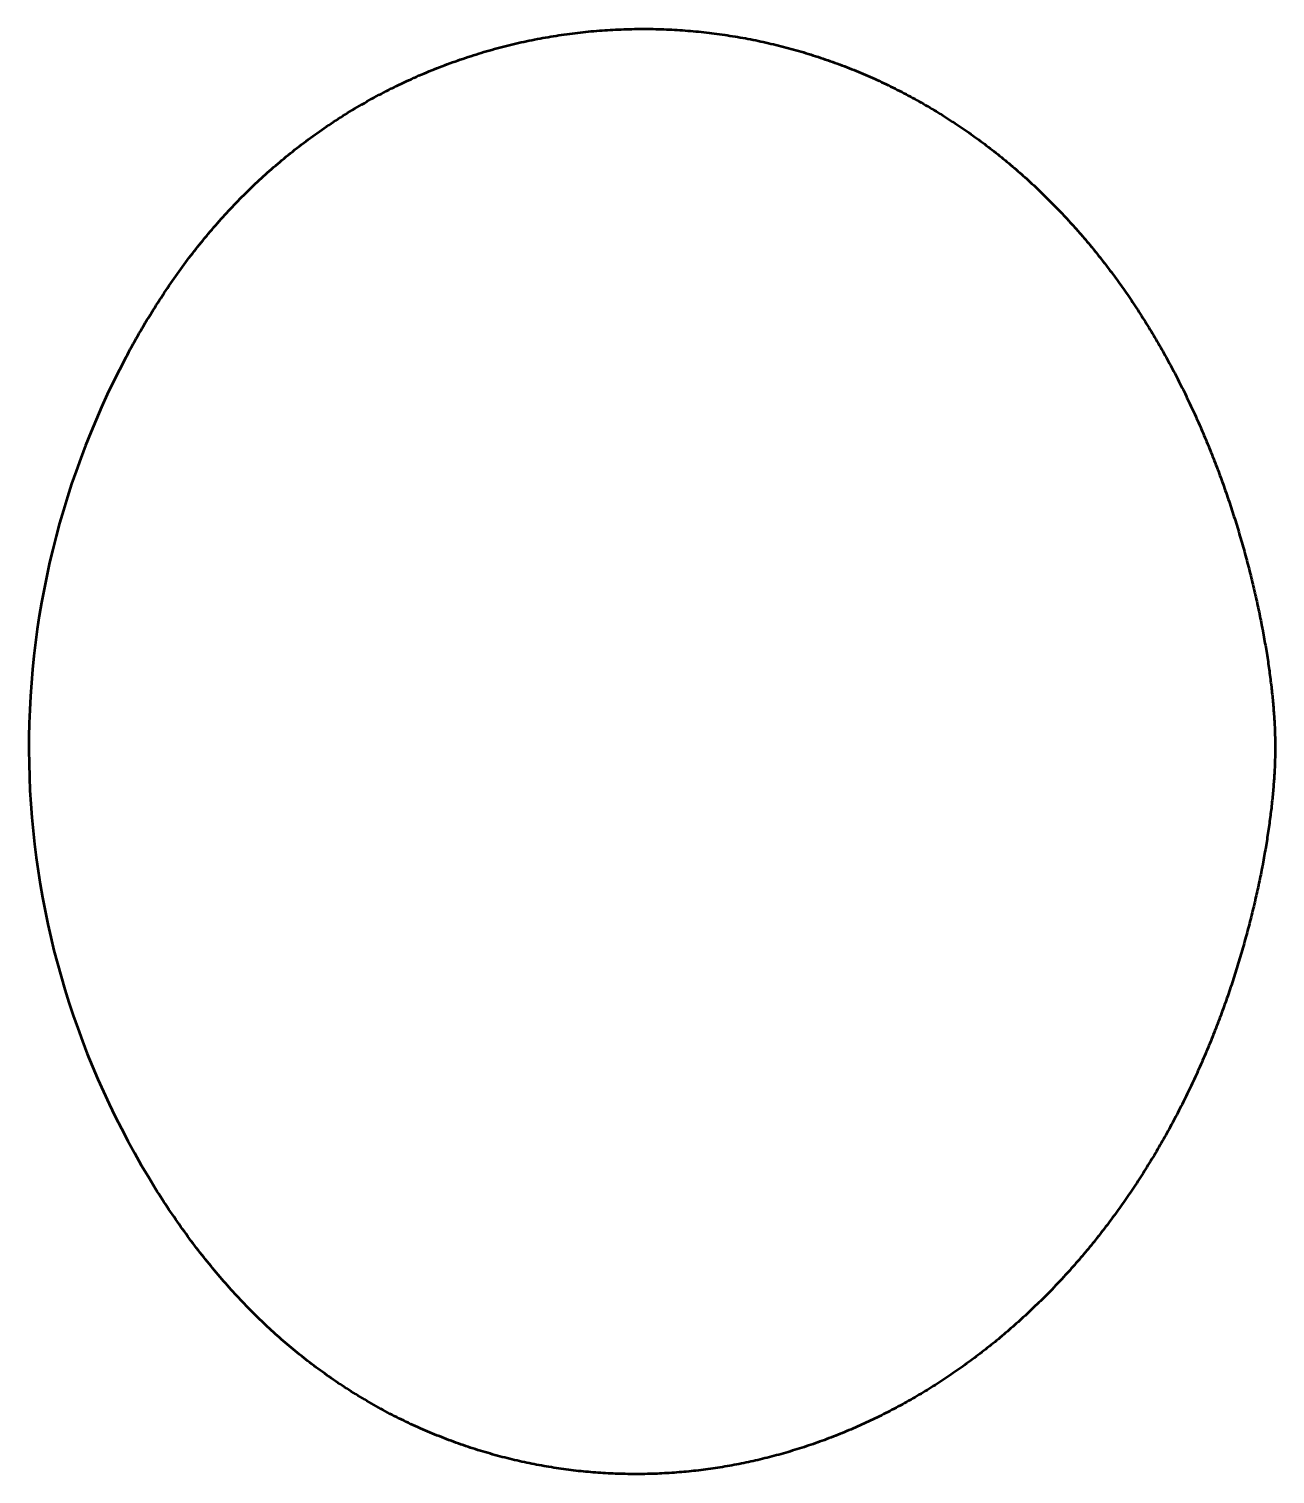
# Model space of a CAD drawing. Header units: millimetres. Extents: x -98 to 49, y -86 to 85.
import ezdxf

# ---------------------------------------------------------------- set-up
doc = ezdxf.new("R2010")
doc.units = ezdxf.units.MM
doc.layers.add('AM_0', color=7, linetype='Continuous', lineweight=50)

msp = doc.modelspace()

# ---------------------------------------------------------------- linework, layer by layer
at = {"layer": 'AM_0'}
msp.add_arc((0, 0), 98.5, 152.0467, 212.0467, dxfattribs=at)
for points, knots in [([(-87.01, 46.17), (-86.55, 47.03), (-86.09, 47.87), (-85.14, 49.54), (-84.65, 50.36), (-83.67, 51.96), (-83.17, 52.75), (-82.15, 54.29), (-81.64, 55.05), (-80.59, 56.53), (-80.06, 57.26), (-78.97, 58.69), (-78.42, 59.38), (-77.3, 60.75), (-76.74, 61.42), (-75.58, 62.73), (-75, 63.37), (-73.81, 64.63), (-73.2, 65.25), (-71.97, 66.45), (-71.35, 67.04), (-70.08, 68.19), (-69.44, 68.75), (-68.11, 69.87), (-67.43, 70.43), (-66.03, 71.51), (-65.33, 72.03), (-63.9, 73.06), (-63.17, 73.56), (-61.7, 74.53), (-60.95, 75), (-59.45, 75.91), (-58.68, 76.35), (-57.14, 77.19), (-56.37, 77.6), (-54.8, 78.39), (-54, 78.77), (-52.41, 79.49), (-51.6, 79.84), (-49.98, 80.5), (-49.16, 80.81), (-47.52, 81.4), (-46.69, 81.68), (-45.03, 82.21), (-44.19, 82.46), (-42.52, 82.92), (-41.67, 83.13), (-39.98, 83.53), (-39.14, 83.71), (-37.44, 84.03), (-36.59, 84.18), (-34.88, 84.44), (-34.03, 84.55), (-32.33, 84.74), (-31.47, 84.82), (-29.77, 84.95), (-28.91, 84.99), (-27.21, 85.05), (-26.36, 85.07), (-24.67, 85.06), (-23.82, 85.04), (-22.14, 84.97), (-21.3, 84.92), (-19.62, 84.78), (-18.79, 84.7), (-17.13, 84.51), (-16.31, 84.39), (-14.67, 84.13), (-13.85, 83.99), (-12.23, 83.68), (-11.43, 83.5), (-9.83, 83.13), (-9.04, 82.93), (-7.47, 82.5), (-6.69, 82.27), (-5.14, 81.78), (-4.38, 81.53), (-2.86, 80.99), (-2.11, 80.71), (-0.62, 80.13), (0.12, 79.82), (1.57, 79.19), (2.29, 78.86), (3.72, 78.17), (4.42, 77.82), (5.81, 77.1), (6.5, 76.72), (7.85, 75.96), (8.52, 75.56), (9.84, 74.75), (10.49, 74.34), (11.77, 73.49), (12.41, 73.06), (13.65, 72.18), (14.27, 71.73), (15.48, 70.81), (16.08, 70.34), (17.25, 69.39), (17.83, 68.91), (18.97, 67.93), (19.53, 67.43), (20.63, 66.42), (21.17, 65.91), (22.23, 64.87), (22.76, 64.34), (23.79, 63.28), (24.29, 62.74), (25.28, 61.65), (25.77, 61.1), (26.73, 59.98), (27.2, 59.42), (28.13, 58.29), (28.58, 57.71), (29.47, 56.55), (29.91, 55.97), (30.76, 54.79), (31.18, 54.2), (32.01, 53), (32.41, 52.4), (33.2, 51.18), (33.59, 50.57), (34.35, 49.34), (34.72, 48.72), (35.45, 47.47), (35.81, 46.84), (36.51, 45.57), (36.85, 44.94), (37.52, 43.66), (37.85, 43.01), (38.49, 41.72), (38.8, 41.07), (39.41, 39.76), (39.71, 39.11), (40.3, 37.79), (40.58, 37.12), (41.14, 35.79), (41.41, 35.12), (41.94, 33.78), (42.2, 33.11), (42.7, 31.76), (42.94, 31.08), (43.42, 29.72), (43.65, 29.04), (44.1, 27.67), (44.32, 26.99), (44.74, 25.61), (44.94, 24.93), (45.34, 23.55), (45.53, 22.85), (45.9, 21.47), (46.08, 20.78), (46.41, 19.41), (46.58, 18.74), (46.88, 17.39), (47.03, 16.72), (47.31, 15.39), (47.44, 14.72), (47.69, 13.4), (47.81, 12.75), (48.03, 11.46), (48.14, 10.82), (48.33, 9.55), (48.41, 8.93), (48.57, 7.7), (48.64, 7.1), (48.77, 5.92), (48.82, 5.34), (48.92, 4.2), (48.95, 3.64), (49.02, 2.56), (49.04, 2.03), (49.07, 1), (49.08, 0.5), (49.08, 0)], [0, 0, 0, 0, 2.902805, 2.902805, 5.751501, 5.751501, 8.548546, 8.548546, 11.297375, 11.297375, 14.002308, 14.002308, 16.668433, 16.668433, 19.301477, 19.301477, 21.907654, 21.907654, 24.493515, 24.493515, 27.065793, 27.065793, 29.631244, 29.631244, 32.275482, 32.275482, 34.919133, 34.919133, 37.561739, 37.561739, 40.202792, 40.202792, 42.841739, 42.841739, 45.477985, 45.477985, 48.110898, 48.110898, 50.739809, 50.739809, 53.364025, 53.364025, 55.982826, 55.982826, 58.595475, 58.595475, 61.201221, 61.201221, 63.799307, 63.799307, 66.388976, 66.388976, 68.969476, 68.969476, 71.540065, 71.540065, 74.100022, 74.100022, 76.648648, 76.648648, 79.185274, 79.185274, 81.70927, 81.70927, 84.220047, 84.220047, 86.717065, 86.717065, 89.199837, 89.199837, 91.667938, 91.667938, 94.121005, 94.121005, 96.558743, 96.558743, 98.980934, 98.980934, 101.387431, 101.387431, 103.778171, 103.778171, 106.15317, 106.15317, 108.512527, 108.512527, 110.856426, 110.856426, 113.185136, 113.185136, 115.499006, 115.499006, 117.798468, 117.798468, 120.084032, 120.084032, 122.35628, 122.35628, 124.615864, 124.615864, 126.8635, 126.8635, 129.099956, 129.099956, 131.326049, 131.326049, 133.542629, 133.542629, 135.750576, 135.750576, 137.95078, 137.95078, 140.144135, 140.144135, 142.331522, 142.331522, 144.513797, 144.513797, 146.691775, 146.691775, 148.866219, 148.866219, 151.037824, 151.037824, 153.207204, 153.207204, 155.374885, 155.374885, 157.541286, 157.541286, 159.706721, 159.706721, 161.871384, 161.871384, 164.03535, 164.03535, 166.198574, 166.198574, 168.360888, 168.360888, 170.522011, 170.522011, 172.681555, 172.681555, 174.83903, 174.83903, 176.993863, 176.993863, 179.145405, 179.145405, 181.292953, 181.292953, 183.369089, 183.369089, 185.429186, 185.429186, 187.461835, 187.461835, 189.456081, 189.456081, 191.401691, 191.401691, 193.289382, 193.289382, 195.111009, 195.111009, 196.85971, 196.85971, 198.530015, 198.530015, 200.117914, 200.117914, 201.620903, 201.620903, 201.620903, 201.620903]), ([(49.08, 0), (49.08, -0.5), (49.07, -1), (49.04, -2.03), (49.02, -2.56), (48.95, -3.65), (48.92, -4.2), (48.82, -5.34), (48.77, -5.92), (48.64, -7.1), (48.57, -7.71), (48.41, -8.93), (48.33, -9.56), (48.13, -10.82), (48.03, -11.47), (47.81, -12.76), (47.69, -13.42), (47.44, -14.74), (47.3, -15.4), (47.02, -16.74), (46.87, -17.41), (46.56, -18.76), (46.4, -19.43), (46.05, -20.8), (45.87, -21.5), (45.5, -22.88), (45.3, -23.58), (44.9, -24.96), (44.69, -25.65), (44.26, -27.03), (44.04, -27.72), (43.58, -29.09), (43.34, -29.78), (42.86, -31.14), (42.6, -31.82), (42.09, -33.18), (41.82, -33.86), (41.28, -35.21), (41, -35.88), (40.42, -37.22), (40.13, -37.89), (39.53, -39.22), (39.22, -39.89), (38.58, -41.2), (38.26, -41.86), (37.6, -43.17), (37.26, -43.82), (36.56, -45.11), (36.21, -45.75), (35.49, -47.03), (35.12, -47.67), (34.36, -48.93), (33.98, -49.56), (33.19, -50.81), (32.79, -51.43), (31.97, -52.65), (31.56, -53.26), (30.71, -54.47), (30.28, -55.07), (29.4, -56.26), (28.95, -56.85), (28.04, -58.02), (27.58, -58.6), (26.64, -59.75), (26.16, -60.31), (25.19, -61.43), (24.69, -61.99), (23.69, -63.08), (23.18, -63.63), (22.14, -64.7), (21.62, -65.22), (20.55, -66.26), (20.01, -66.78), (18.92, -67.79), (18.36, -68.29), (17.24, -69.27), (16.67, -69.75), (15.51, -70.7), (14.93, -71.16), (13.74, -72.08), (13.14, -72.52), (11.93, -73.4), (11.32, -73.83), (10.08, -74.67), (9.45, -75.09), (8.19, -75.89), (7.55, -76.28), (6.26, -77.05), (5.6, -77.42), (4.29, -78.14), (3.62, -78.49), (2.28, -79.17), (1.61, -79.5), (0.24, -80.14), (-0.45, -80.45), (-1.83, -81.04), (-2.53, -81.33), (-3.94, -81.87), (-4.65, -82.14), (-6.07, -82.63), (-6.79, -82.87), (-8.24, -83.32), (-8.96, -83.54), (-10.43, -83.94), (-11.16, -84.13), (-12.64, -84.48), (-13.38, -84.64), (-14.88, -84.94), (-15.63, -85.08), (-17.13, -85.32), (-17.89, -85.43), (-19.41, -85.63), (-20.17, -85.71), (-21.7, -85.85), (-22.47, -85.9), (-24.01, -85.99), (-24.78, -86.02), (-26.32, -86.04), (-27.1, -86.04), (-28.65, -86.01), (-29.42, -85.98), (-30.98, -85.89), (-31.76, -85.83), (-33.31, -85.69), (-34.09, -85.6), (-35.65, -85.39), (-36.43, -85.27), (-37.98, -85.01), (-38.76, -84.86), (-40.31, -84.53), (-41.08, -84.36), (-42.63, -83.97), (-43.4, -83.76), (-44.94, -83.31), (-45.71, -83.07), (-47.24, -82.56), (-48, -82.29), (-49.51, -81.72), (-50.27, -81.42), (-51.77, -80.79), (-52.52, -80.46), (-54, -79.76), (-54.74, -79.4), (-56.21, -78.65), (-56.93, -78.25), (-58.38, -77.44), (-59.09, -77.01), (-60.51, -76.14), (-61.22, -75.68), (-62.61, -74.75), (-63.3, -74.26), (-64.65, -73.28), (-65.3, -72.79), (-66.6, -71.76), (-67.24, -71.24), (-68.51, -70.16), (-69.14, -69.6), (-70.39, -68.46), (-71, -67.87), (-72.22, -66.67), (-72.83, -66.05), (-74.02, -64.79), (-74.61, -64.14), (-75.79, -62.8), (-76.36, -62.12), (-77.51, -60.72), (-78.08, -60.01), (-79.2, -58.55), (-79.75, -57.8), (-80.84, -56.27), (-81.38, -55.49), (-82.45, -53.9), (-82.97, -53.08), (-83.49, -52.26)], [0, 0, 0, 0, 1.503045, 1.503045, 3.091337, 3.091337, 4.762573, 4.762573, 6.512811, 6.512811, 8.336539, 8.336539, 10.226799, 10.226799, 12.175341, 12.175341, 14.172831, 14.172831, 16.20908, 16.20908, 18.273316, 18.273316, 20.354452, 20.354452, 22.508476, 22.508476, 24.668136, 24.668136, 26.832994, 26.832994, 29.002661, 29.002661, 31.176802, 31.176802, 33.355129, 33.355129, 35.5374, 35.5374, 37.723413, 37.723413, 39.913004, 39.913004, 42.106038, 42.106038, 44.302407, 44.302407, 46.502021, 46.502021, 48.704805, 48.704805, 50.910694, 50.910694, 53.119628, 53.119628, 55.331546, 55.331546, 57.546388, 57.546388, 59.76409, 59.76409, 61.984583, 61.984583, 64.20779, 64.20779, 66.433632, 66.433632, 68.662025, 68.662025, 70.89288, 70.89288, 73.126113, 73.126113, 75.361639, 75.361639, 77.599381, 77.599381, 79.839271, 79.839271, 82.081257, 82.081257, 84.325304, 84.325304, 86.571398, 86.571398, 88.819554, 88.819554, 91.069815, 91.069815, 93.322259, 93.322259, 95.577, 95.577, 97.834191, 97.834191, 100.094029, 100.094029, 102.356752, 102.356752, 104.622644, 104.622644, 106.892033, 106.892033, 109.16529, 109.16529, 111.442831, 111.442831, 113.725111, 113.725111, 116.012625, 116.012625, 118.305903, 118.305903, 120.605505, 120.605505, 122.912018, 122.912018, 125.22605, 125.22605, 127.548226, 127.548226, 129.879182, 129.879182, 132.219554, 132.219554, 134.56998, 134.56998, 136.931087, 136.931087, 139.303487, 139.303487, 141.687771, 141.687771, 144.084501, 144.084501, 146.494207, 146.494207, 148.917381, 148.917381, 151.354471, 151.354471, 153.805874, 153.805874, 156.27194, 156.27194, 158.75296, 158.75296, 161.249169, 161.249169, 163.760741, 163.760741, 166.28779, 166.28779, 168.754306, 168.754306, 171.242545, 171.242545, 173.759213, 173.759213, 176.310461, 176.310461, 178.901783, 178.901783, 181.537938, 181.537938, 184.222883, 184.222883, 186.959735, 186.959735, 189.750739, 189.750739, 192.597253, 192.597253, 195.499739, 195.499739, 195.499739, 195.499739])]:
    msp.add_open_spline(points, degree=3, knots=knots, dxfattribs=at)

doc.saveas('drawing.dxf')
